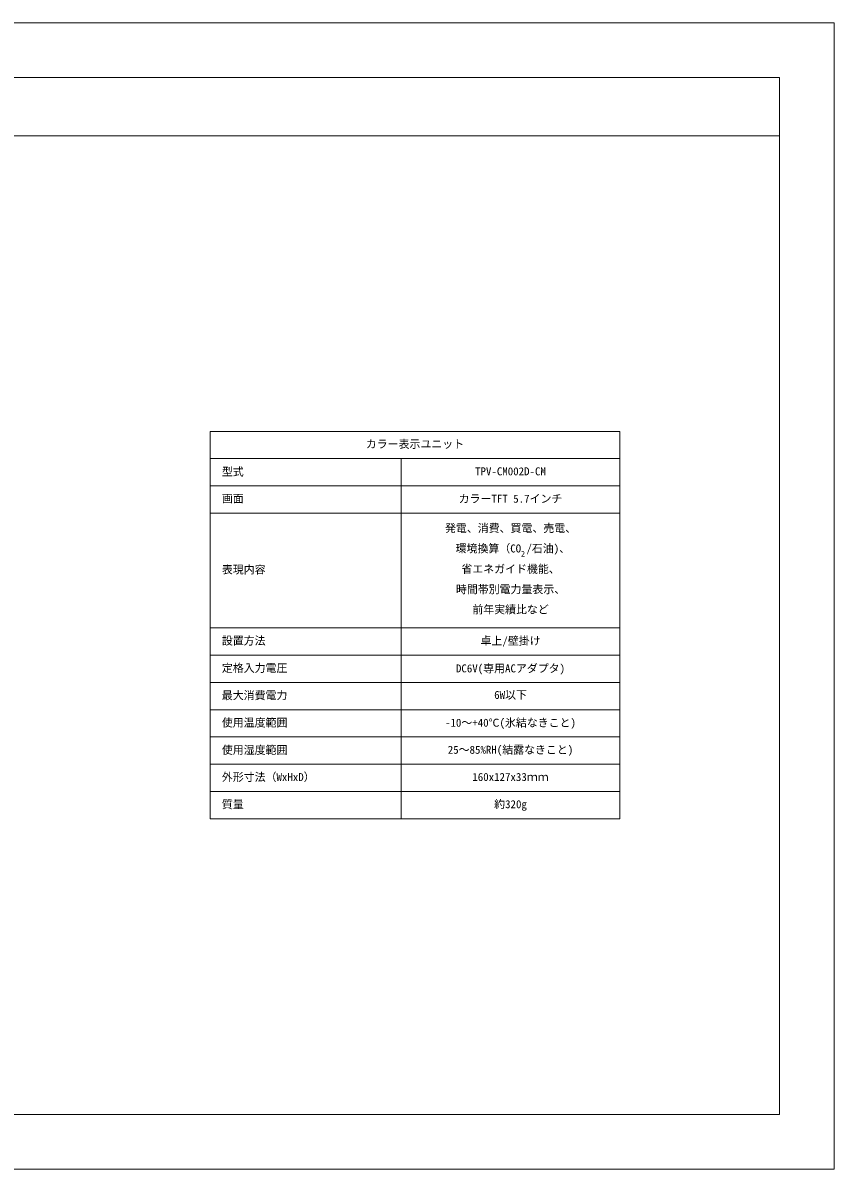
# Model space of a CAD drawing. Units: millimetres, scale not verified. Extents: x -742 to 742, y -525 to 525.
# Drawn here: x 0 to 742, y -525 to 525 of the extents above; entities that cross this region are included whole.
import ezdxf
from ezdxf.enums import TextEntityAlignment as Align

# ---------------------------------------------------------------- set-up
doc = ezdxf.new("R2010")
doc.units = ezdxf.units.MM
doc.header["$LTSCALE"] = 5
for name, color, linetype, lineweight in [('0-0_0', 7, 'Continuous', 18), ('0-2_用紙枠', 7, 'Continuous', 18), ('0-3_図面枠', 7, 'Continuous', 18)]:
    doc.layers.add(name, color=color, linetype=linetype, lineweight=lineweight)
doc.styles.add('ＭＳ ゴシック', font='')
doc.styles.get('ＭＳ ゴシック').set_extended_font_data('MS Gothic')

msp = doc.modelspace()

# ---------------------------------------------------------------- linework, layer by layer
at = {"layer": '0-0_0'}
for p, q in [((171.37, 150.847), (546.37, 150.847)), ((171.37, 150.847), (171.37, -204.153)), ((546.37, 150.847), (546.37, -204.153)), ((171.37, 125.847), (546.37, 125.847)), ((346.37, 125.847), (346.37, -204.153)), ((171.37, 100.847), (546.37, 100.847)), ((171.37, 75.847), (546.37, 75.847)), ((171.37, -29.153), (546.37, -29.153)), ((171.37, -54.153), (546.37, -54.153)), ((171.37, -79.153), (546.37, -79.153)), ((171.37, -104.153), (546.37, -104.153)), ((171.37, -129.153), (546.37, -129.153)), ((171.37, -154.153), (546.37, -154.153)), ((171.37, -179.153), (546.37, -179.153)), ((171.37, -204.153), (546.37, -204.153))]:
    msp.add_line(p, q, dxfattribs=at)
at = {"layer": '0-2_用紙枠'}
msp.add_lwpolyline([(-742.5, -525), (742.5, -525), (742.5, 525), (-742.5, 525)], close=True, dxfattribs=at)
at = {"layer": '0-3_図面枠'}
msp.add_line((692.5, 421.694), (-642.5, 421.694), dxfattribs=at)
msp.add_lwpolyline([(692.5, -475), (692.5, 475), (-642.5, 475), (-642.5, -475)], close=True, dxfattribs=at)

# ---------------------------------------------------------------- texts
at = {"layer": '0-0_0', "style": 'ＭＳ ゴシック'}
for s, height, p in [('カラー表示ユニット', 7.331, (313.87, 133.347)), ('  型式', 7.331, (172.12, 107.978)), ('TPV-CM002D-CM', 7.331, (413.87, 108.347)), ('  画面', 7.331, (172.12, 83.404)), ('カラーTFT 5.7インチ', 7.331, (398.87, 83.262)), ('発電、消費、買電、売電、', 7.331, (386.37, 56.254)), ('環境換算（CO', 7.331, (396.083, 37.684)), ('/石油)、', 7.331, (460.895, 37.684)), ('2', 5.132, (455.963, 34.637)), ('  表現内容', 7.331, (172.12, 18.319)), ('省エネガイド機能、', 7.331, (401.37, 18.915)), ('時間帯別電力量表示、', 7.331, (396.37, 0.232)), ('前年実績比など', 7.331, (411.37, -18.225)), ('  設置方法', 7.331, (172.12, -46.823)), ('卓上/壁掛け', 7.331, (418.87, -46.937)), ('  定格入力電圧', 7.331, (172.12, -71.88)), ('DC6V(専用ACアダプタ)', 7.331, (396.37, -72.193)), ('  最大消費電力', 7.331, (172.12, -96.852)), ('6W以下', 7.331, (431.37, -96.454)), ('  使用温度範囲', 7.331, (172.12, -121.908)), ('-10～+40℃(氷結なきこと)', 7.331, (386.37, -121.937)), ('  使用湿度範囲', 7.331, (172.12, -146.908)), ('25～85%RH(結露なきこと)', 7.331, (388.87, -146.738)), ('  外形寸法（WxHxD）', 7.331, (172.12, -171.738)), ('160x127x33ｍｍ', 7.331, (411.37, -171.653)), ('  質量', 7.331, (172.12, -196.738)), ('約320g', 7.331, (431.37, -196.596))]:
    msp.add_text(s, height=height, dxfattribs=at).set_placement(p, align=Align.BOTTOM_LEFT)

doc.saveas('drawing.dxf')
